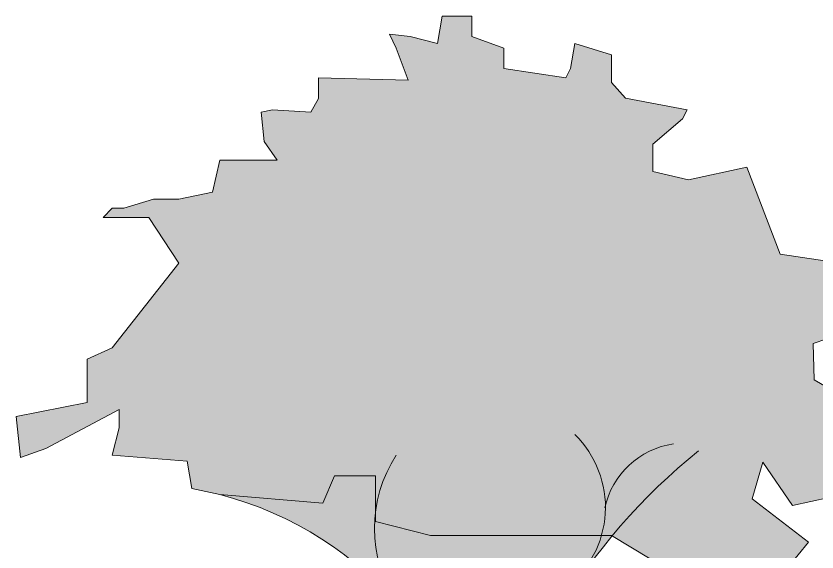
# Model space of a CAD drawing. Header units: metres. Extents: x 2304 to 3408, y 318 to 588.
# Drawn here: x 2776.35 to 2784.03, y 368.65 to 373.79 of the extents above; entities that cross this region are included whole.
import ezdxf

# ---------------------------------------------------------------- set-up
doc = ezdxf.new("R2010")
doc.units = ezdxf.units.M
doc.header["$LTSCALE"] = 5.5
doc.header["$MEASUREMENT"] = 0
doc.layers.add('VEGETAÇÃO', color=76, linetype='Continuous', lineweight=5)

# ---------------------------------------------------------------- blocks, each defined once
blk = doc.blocks.new('Arvore 03')
at = {"true_color": 0xb3ff66}
h = blk.add_hatch(dxfattribs=at)
h.set_pattern_fill('DOTS,_O', color=71, scale=50, double=1)
h.set_pattern_definition([(0, (-129.0644, -209.777), (1.5625, 3.125), [0, -3.125])])
h.paths.add_polyline_path([(61.91, -164.86, -0.060516), (96.78, -139.88, -0.092117), (84.35, -169.57, 0.090502), (48.91, -209.78, 0.327222), (-51.27, -87.58), (-61.93, -85.22), (-63.66, -74.85), (-92.33, -72.56), (-89.7, -62.07), (-89.7, -55.08), (-117.69, -69.93), (-127.32, -73.43), (-129.06, -57.7), (-101.95, -52.45), (-101.95, -35.85), (-92.33, -31.48), (-66.96, 0.86), (-78.33, 18.34), (-95.83, 18.34), (-92.33, 21.84), (-87.96, 21.84), (-76.58, 25.33), (-66.96, 25.33), (-54.07, 28.02), (-51.22, 40.19), (-29.35, 40.19), (-34.33, 47.27), (-35.48, 58.55), (-31.1, 59.42), (-16.46, 58.52), (-13.61, 63.79), (-13.61, 71.66), (20.69, 70.7), (16.13, 83.02), (13.5, 88.26), (21.38, 87.39), (31.87, 84.77), (33.62, 95.26), (44.99, 95.26), (44.99, 87.39), (57.24, 83.02), (57.24, 75.15), (80.85, 71.66), (82.6, 75.15), (84.35, 84.77), (98.35, 80.4), (98.35, 69.91), (103.64, 63.82), (127.21, 59.42), (125.46, 55.92), (114.09, 46.31), (114.09, 35.82), (127.68, 32.7), (149.95, 37.57), (162.7, 4.28), (185.81, 0.86), (187.56, -7), (191.06, -15.74), (208.55, -27.98), (191.06, -43.71), (185.81, -26.23), (175.36, -29.91), (175.74, -43.75), (189.31, -51.58), (193.68, -52.45), (185.81, -69.93), (195.43, -85.67), (167.44, -91.78), (156.07, -75.18), (152.04, -89.16), (173.57, -105.77), (165.7, -115.38), (189.31, -118.88), (195.43, -121.5), (208.55, -136.36), (222.55, -143.35), (198.93, -146.85), (177.94, -138.98), (140.33, -134.61), (127.21, -120.63), (98.61, -103.31, 0.077677)])
blk.add_lwpolyline([(33.62, 95.26), (44.99, 95.26), (44.99, 87.39), (57.24, 83.02), (57.24, 75.15), (80.85, 71.66), (82.6, 75.15), (84.35, 84.77), (98.35, 80.4), (98.35, 69.91), (103.64, 63.82), (127.21, 59.42), (125.46, 55.92), (114.09, 46.31), (114.09, 35.82), (127.68, 32.7), (127.68, 32.7), (149.95, 37.57), (162.7, 4.28), (185.81, 0.86), (187.56, -7), (191.06, -15.74), (208.55, -27.98), (191.06, -43.71), (185.81, -26.23), (175.36, -29.91), (175.74, -43.75), (189.31, -51.58), (193.68, -52.45), (185.81, -69.93), (195.43, -85.67), (167.44, -91.78), (156.07, -75.18), (152.04, -89.16), (173.57, -105.77), (165.7, -115.38), (189.31, -118.88), (195.43, -121.5), (208.55, -136.36), (222.55, -143.35), (198.93, -146.85), (177.94, -138.98), (140.33, -134.61), (127.21, -120.63), (98.35, -103.15), (29.25, -103.15), (8.26, -97.9), (8.26, -95.28), (8.26, -80.42), (-7.49, -80.42), (-11.86, -90.91), (-51.27, -87.58), (-61.93, -85.22), (-63.66, -74.85), (-63.66, -74.85), (-92.33, -72.56), (-89.7, -62.07), (-89.7, -55.08), (-117.69, -69.93), (-127.32, -73.43), (-129.06, -57.7), (-101.95, -52.45), (-101.95, -35.85), (-92.33, -31.48), (-66.96, 0.86), (-78.33, 18.34), (-95.83, 18.34), (-92.33, 21.84), (-87.96, 21.84), (-76.58, 25.33), (-66.96, 25.33), (-54.07, 28.02), (-51.22, 40.19), (-29.35, 40.19), (-34.33, 47.27), (-35.48, 58.55), (-31.1, 59.42), (-16.46, 58.52), (-13.61, 63.79), (-13.61, 71.66), (20.69, 70.7), (16.13, 83.02), (13.5, 88.26), (21.38, 87.39), (31.87, 84.77)], close=True)
at = {"const_width": 3}
blk.add_lwpolyline([(48.91, -209.78), (48.91, -323.94)], dxfattribs=at)
at = {"color": 8}
for centre, radius, start, end in [((57.09, -92.44), 38.91, 307.652, 45.5098), ((126.68, -99.54), 31.71, 98.5475, 167.4608), ((58.77, -100.52), 51, 146.7408, 213.2592), ((182.15, -295.89), 177.85, 107.995, 132.2886)]:
    blk.add_arc(centre, radius, start, end, dxfattribs=at)
for centre, radius, start, end in [((277.16, -251.49), 232.04, 128.8581, 169.6424), ((-84.55, -217.02), 133.65, 3.1052, 75.5821), ((10.66, -121.29), 88.1, 326.7675, 5.5557), ((-69.79, -307.58), 171.71, 48.8343, 79.0695), ((176.78, -286.79), 149.27, 103.4424, 148.9425)]:
    blk.add_arc(centre, radius, start, end)

msp = doc.modelspace()

# ---------------------------------------------------------------- block references
at = {"layer": 'VEGETAÇÃO', "xscale": 0.02511318897637808, "yscale": 0.02511318897637808, "zscale": 0.02511318897637808}
msp.add_blockref('Arvore 03', (2779.5936, 371.3953), dxfattribs=at)

doc.saveas('drawing.dxf')
